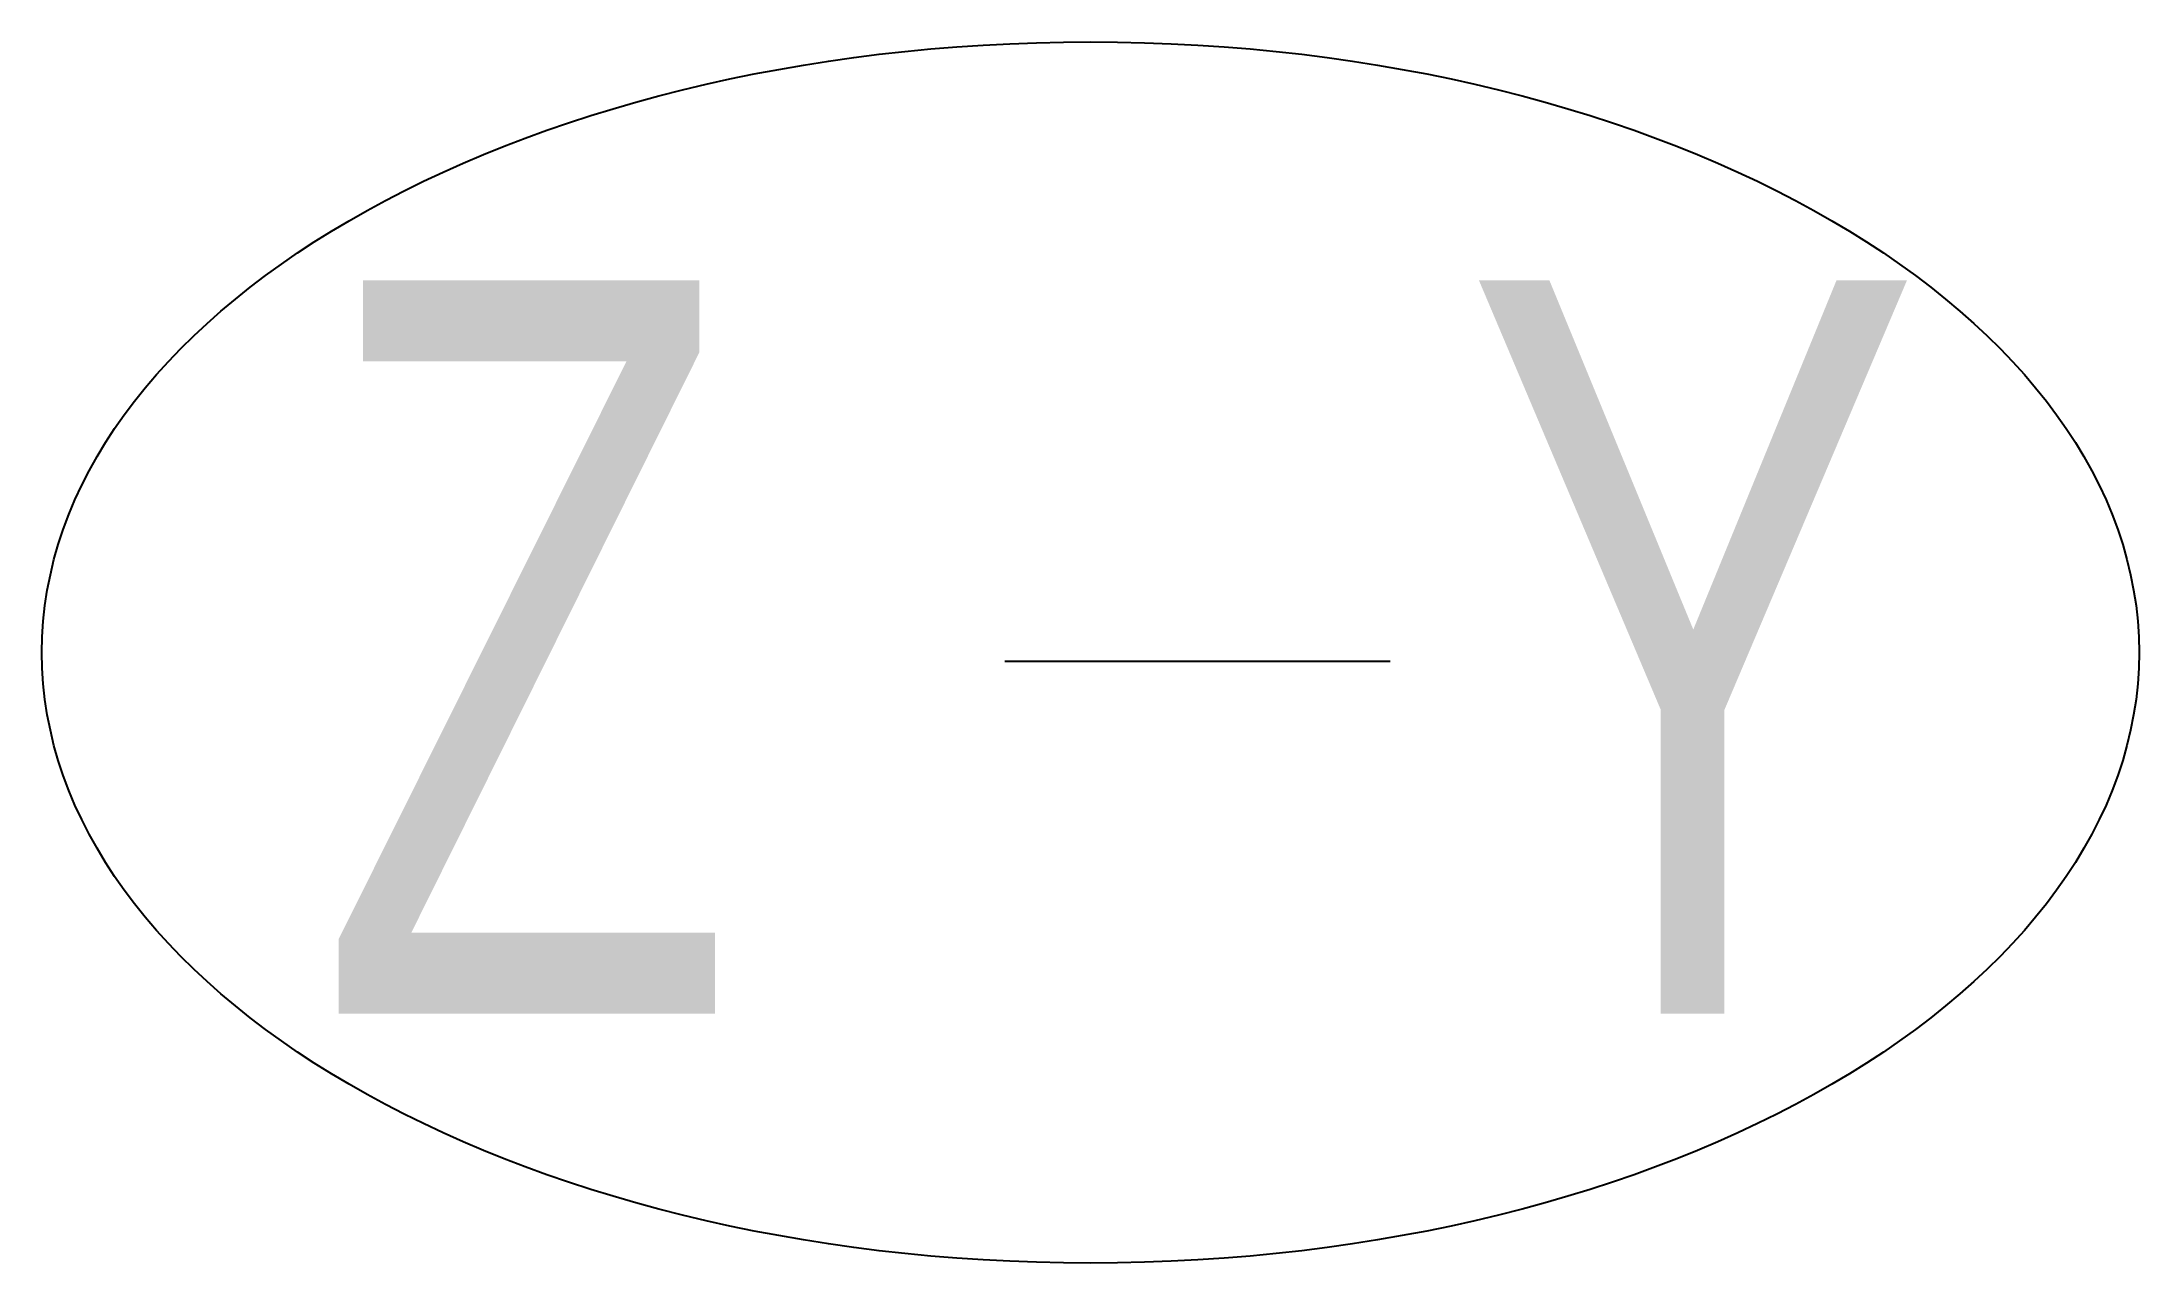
# Model space of a CAD drawing. Extents: x -2.97 to 2.74, y -0.09 to 3.24.
import ezdxf
from ezdxf.enums import TextEntityAlignment as Align

# ---------------------------------------------------------------- set-up
doc = ezdxf.new("R2010")
doc.units = 0
doc.header["$MEASUREMENT"] = 0
doc.layers.get('0').update_dxf_attribs({"linetype": 'CONTINUOUS'})
doc.layers.add('GICAD_POU_TEXTS', color=7, linetype='CONTINUOUS')
doc.styles.add('LZ_FONTS_FS', font='hxm.ttf', dxfattribs={"width": 0.7})

msp = doc.modelspace()

# ---------------------------------------------------------------- linework, layer by layer
at = {"color": 1}
msp.add_line((-0.3458, 1.5467), (0.7034, 1.5467), dxfattribs=at)
msp.add_ellipse((-0.1128, 1.5705), major_axis=(-2.8567, 0), ratio=0.582754, dxfattribs=at)

# ---------------------------------------------------------------- texts
at = {"layer": 'GICAD_POU_TEXTS', "color": 1, "style": 'LZ_FONTS_FS', "width": 0.7}
msp.add_text('Z', height=2, dxfattribs=at).set_placement((-1.0772, 0.5855), align=Align.RIGHT)
msp.add_text('Y', height=2, dxfattribs=at).set_placement((0.9042, 0.5855))

doc.saveas('drawing.dxf')
